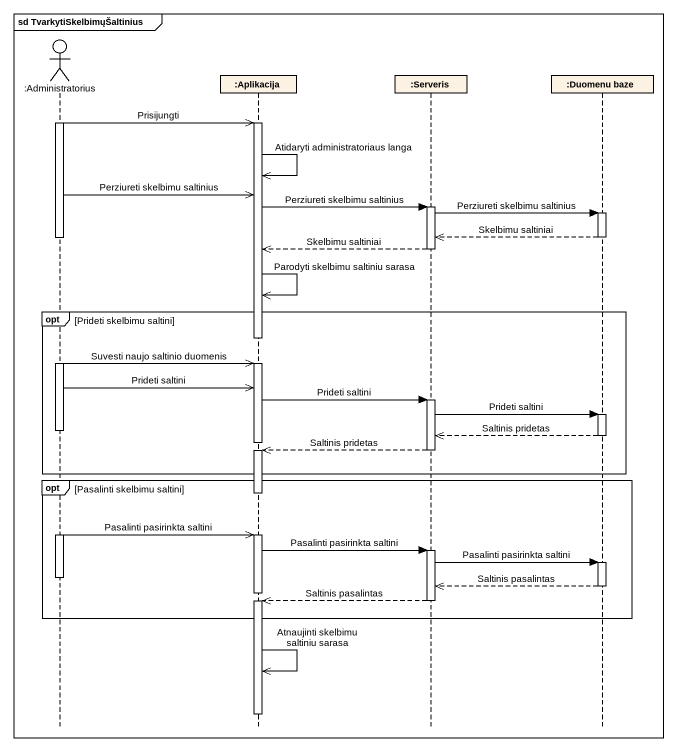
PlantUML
@startuml
mainframe sd TvarkytiSkelbimųŠaltinius
hide footbox
actor ":Administratorius" as Administratorius
participant ":Aplikacija" as Aplikacija
participant ":Serveris" as Serveris
participant ":Duomenu baze" as Duomenu_baze

activate Administratorius
Administratorius ->> Aplikacija : Prisijungti
activate Aplikacija
Aplikacija ->> Aplikacija : Atidaryti administratoriaus langa
Administratorius ->> Aplikacija : Perziureti skelbimu saltinius
Aplikacija -> Serveris : Perziureti skelbimu saltinius
activate Serveris
Serveris -> Duomenu_baze : Perziureti skelbimu saltinius
activate Duomenu_baze
Duomenu_baze -->> Serveris : Skelbimu saltiniai
deactivate Duomenu_baze
deactivate Administratorius
Serveris -->> Aplikacija : Skelbimu saltiniai
deactivate Serveris
Aplikacija ->> Aplikacija : Parodyti skelbimu saltiniu sarasa
opt Prideti skelbimu saltini
  deactivate Aplikacija
  activate Administratorius
  Administratorius ->> Aplikacija : Suvesti naujo saltinio duomenis
  activate Aplikacija
  Administratorius ->> Aplikacija : Prideti saltini
  Aplikacija -> Serveris : Prideti saltini
  activate Serveris
  Serveris -> Duomenu_baze : Prideti saltini
  activate Duomenu_baze
  deactivate Administratorius
  Duomenu_baze -->> Serveris : Saltinis pridetas
  deactivate Duomenu_baze
  deactivate Aplikacija
  Serveris -->> Aplikacija : Saltinis pridetas
  deactivate Serveris
  activate Aplikacija
end
opt Pasalinti skelbimu saltini
  deactivate Aplikacija
  activate Administratorius
  Administratorius ->> Aplikacija : Pasalinti pasirinkta saltini
  activate Aplikacija
  Aplikacija -> Serveris : Pasalinti pasirinkta saltini
  activate Serveris
  Serveris -> Duomenu_baze : Pasalinti pasirinkta saltini
  activate Duomenu_baze
  deactivate Administratorius
  Duomenu_baze -->> Serveris : Saltinis pasalintas
  deactivate Duomenu_baze
  deactivate Aplikacija
  Serveris -->> Aplikacija : Saltinis pasalintas
  deactivate Serveris
  activate Aplikacija
end
Aplikacija ->> Aplikacija : Atnaujinti skelbimu saltiniu sarasa
deactivate Aplikacija
@enduml
